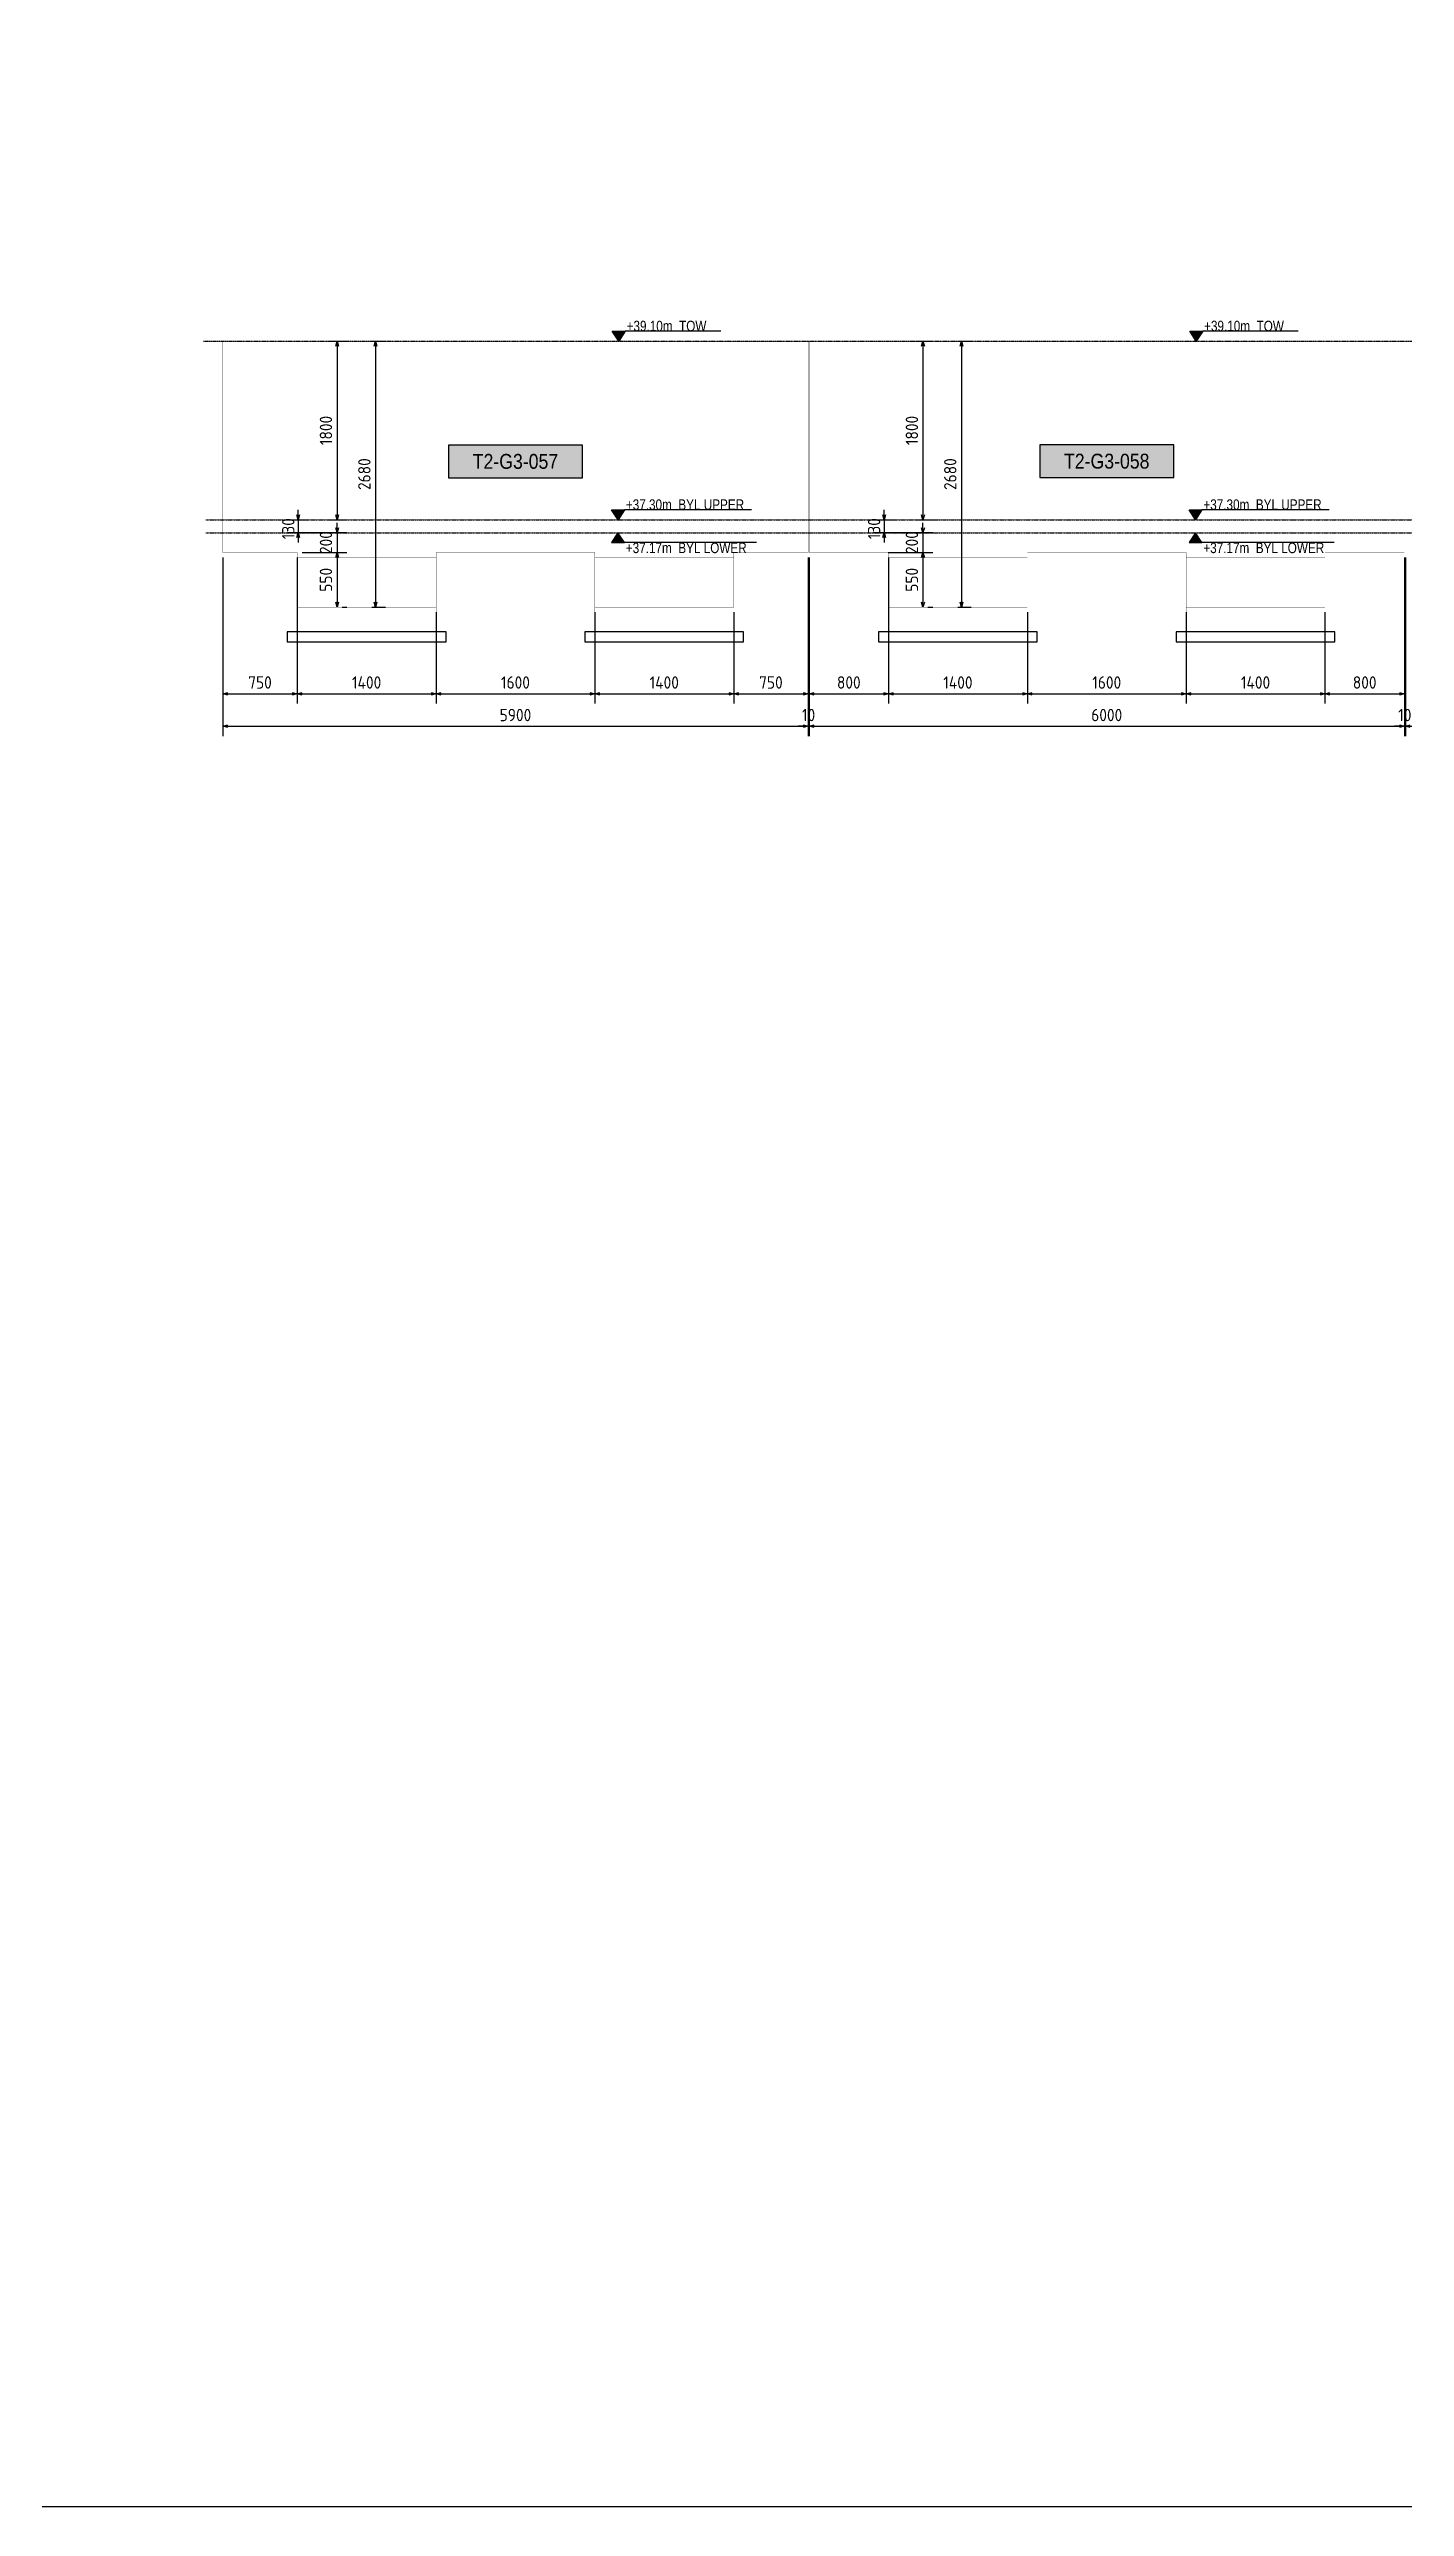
# Model space of a CAD drawing. Header units: centimetres. Extents: x -6122352 to 7132207, y -1694241 to 1947892.
# Drawn here: x 3374629 to 3388294, y 569616 to 594385 of the extents above; entities that cross this region are included whole.
import ezdxf
from ezdxf.enums import TextEntityAlignment as Align

# ---------------------------------------------------------------- set-up
doc = ezdxf.new("R2010")
doc.units = ezdxf.units.CM
doc.header["$MEASUREMENT"] = 0
doc.header["$PDMODE"] = 66
doc.header["$PDSIZE"] = 100
doc.linetypes.add('DASHED2', pattern=[0.375, 0.25, -0.125])
doc.linetypes.add('HIDDEN', pattern=[0.375, 0.25, -0.125])
for name, color, linetype in [('@MI-TYPE-01', 30, 'Continuous'), ('@MI-TYPE-02', 6, 'Continuous'), ('JML-Dimension', 1, 'Continuous'), ('PANEL-TAGS', 7, 'Continuous'), ('SECTION', 130, 'Continuous')]:
    doc.layers.add(name, color=color, linetype=linetype)
doc.styles.add('PANELTAG_STYLE', font='arial.ttf')
doc.styles.add('Schueco-BEMSTIL', font='isocpeur.ttf', dxfattribs={"width": 0.9})
doc.styles.add('txt-Pisa-std', font='arial.ttf', dxfattribs={"width": 0.8})
doc.dimstyles.new('MI- JWC-TXT-2.5 MM', dxfattribs={"dimscale": 1.5, "dimtxt": 2.5, "dimasz": 1, "dimexe": 2, "dimexo": 1, "dimgap": 1, "dimtad": 1, "dimdec": 0, "dimdsep": 46, "dimtxsty": 'Schueco-BEMSTIL', "dimblk": 'OPEN30', "dimcen": 0, "dimdle": 2, "dimclrd": 140, "dimclre": 8, "dimclrt": 40, "dimadec": 0, "dimazin": 2, "dimtfac": 1, "dimtdec": 0, "dimtix": 1, "dimtmove": 2, "dimatfit": 3, "dimldrblk": 'OPEN', "dimfxl": 2, "dimlwd": -1, "dimlwe": -1, "dimarcsym": 0})

# ---------------------------------------------------------------- blocks, each defined once
blk = doc.blocks.new('*U2058')
at = {"layer": 'JML-Dimension'}
h = blk.add_hatch(color=10, dxfattribs=at)
h.dxf.hatch_style = 1
h.paths.add_polyline_path([(0, 0), (-1.54, 2.37), (1.54, 2.37)])
blk.add_line((24.31, 2.37), (1.54, 2.37), dxfattribs=at)
blk.add_lwpolyline([(0, 0), (-1.54, 2.37), (1.54, 2.37), (0, 0)], dxfattribs=at)
at = {"color": 5, "style": 'txt-Pisa-std', "width": 0.8}
blk.add_attdef('+0.0', text='', height=2.5, dxfattribs=at).set_placement((1.87, 2.37), align=Align.BOTTOM_LEFT)
blk = doc.blocks.new('_Open30')
at = {"color": 0, "linetype": 'ByBlock', "lineweight": -2}
for p, q in [((-1, 0.27), (0, 0)), ((0, 0), (-1, -0.27)), ((0, 0), (-1, 0))]:
    blk.add_line(p, q, dxfattribs=at)
blk = doc.blocks.new('*D2232')
at = {"layer": '@MI-TYPE-01', "color": 8, "transparency": 16777216}
for p, q in [((3377883, 591442), (3378018, 591442)), ((3377883, 588762), (3378018, 588762))]:
    blk.add_line(p, q, dxfattribs=at)
at = {"layer": '@MI-TYPE-01', "color": 140, "transparency": 16777216}
blk.add_line((3377918, 591392), (3377918, 588812), dxfattribs=at)
at = {"layer": 'Defpoints', "color": 0, "transparency": 16777216}
for p in [(3377833, 591442), (3377833, 588762), (3377918, 588762)]:
    blk.add_point(p, dxfattribs=at)
at = {"layer": '@MI-TYPE-01', "color": 140, "transparency": 16777216, "xscale": 50, "yscale": 50, "zscale": 50}
for p, rotation in [((3377918, 591442), 90), ((3377918, 588762), 270)]:
    blk.add_blockref('_Open30', p, dxfattribs=dict(at, rotation=rotation))
at = {"layer": '@MI-TYPE-01', "color": 40, "transparency": 16777216, "insert": (3377806, 590102), "char_height": 125, "attachment_point": 5, "rotation": 90, "style": 'Schueco-BEMSTIL'}
blk.add_mtext('2680', dxfattribs=at)
blk = doc.blocks.new('_Open')
at = {"color": 0, "linetype": 'ByBlock', "lineweight": -2}
for p, q in [((-1, 0), (0, 0)), ((-1, 0), (0, 0)), ((0, 0), (-1, 0))]:
    blk.add_line(p, q, dxfattribs=at)
blk = doc.blocks.new('*D2233')
at = {"layer": '@MI-TYPE-01', "color": 8, "transparency": 16777216}
for p, q in [((3377458, 591442), (3377631, 591442)), ((3377458, 589642), (3377631, 589642))]:
    blk.add_line(p, q, dxfattribs=at)
at = {"layer": '@MI-TYPE-01', "color": 140, "transparency": 16777216}
blk.add_line((3377531, 591392), (3377531, 589692), dxfattribs=at)
at = {"layer": 'Defpoints', "color": 0, "transparency": 16777216}
for p in [(3377408, 591442), (3377408, 589642), (3377531, 589642)]:
    blk.add_point(p, dxfattribs=at)
at = {"layer": '@MI-TYPE-01', "color": 140, "transparency": 16777216, "xscale": 50, "yscale": 50, "zscale": 50}
for p, rotation in [((3377531, 591442), 90), ((3377531, 589642), 270)]:
    blk.add_blockref('_Open30', p, dxfattribs=dict(at, rotation=rotation))
at = {"layer": '@MI-TYPE-01', "color": 40, "transparency": 16777216, "insert": (3377419, 590542), "char_height": 125, "attachment_point": 5, "rotation": 90, "style": 'Schueco-BEMSTIL'}
blk.add_mtext('1800', dxfattribs=at)
blk = doc.blocks.new('*D2234')
at = {"layer": '@MI-TYPE-01', "color": 8, "transparency": 16777216}
for p, q in [((3377028, 589642), (3377239, 589642)), ((3377030, 589512), (3377239, 589512))]:
    blk.add_line(p, q, dxfattribs=at)
at = {"layer": '@MI-TYPE-01', "color": 140, "transparency": 16777216}
for p, q in [((3377139, 589692), (3377139, 589742)), ((3377139, 589642), (3377139, 589512)), ((3377139, 589462), (3377139, 589412))]:
    blk.add_line(p, q, dxfattribs=at)
at = {"layer": 'Defpoints', "color": 0, "transparency": 16777216}
for p in [(3376978, 589642), (3376980, 589512), (3377139, 589512)]:
    blk.add_point(p, dxfattribs=at)
at = {"layer": '@MI-TYPE-01', "color": 140, "transparency": 16777216, "xscale": 50, "yscale": 50, "zscale": 50}
for p, rotation in [((3377139, 589642), 270), ((3377139, 589512), 90)]:
    blk.add_blockref('_Open30', p, dxfattribs=dict(at, rotation=rotation))
at = {"layer": '@MI-TYPE-01', "color": 40, "transparency": 16777216, "insert": (3377039, 589552), "char_height": 125, "attachment_point": 5, "rotation": 90, "style": 'Schueco-BEMSTIL'}
blk.add_mtext('130', dxfattribs=at)
blk = doc.blocks.new('*D2235')
at = {"layer": '@MI-TYPE-01', "color": 8, "transparency": 16777216}
for p, q in [((3377030, 589512), (3377631, 589512)), ((3377179, 589312), (3377631, 589312))]:
    blk.add_line(p, q, dxfattribs=at)
at = {"layer": '@MI-TYPE-01', "color": 140, "transparency": 16777216}
for p, q in [((3377531, 589562), (3377531, 589612)), ((3377531, 589512), (3377531, 589312)), ((3377531, 589262), (3377531, 589212))]:
    blk.add_line(p, q, dxfattribs=at)
at = {"layer": 'Defpoints', "color": 0, "transparency": 16777216}
for p in [(3376980, 589512), (3377129, 589312), (3377531, 589312)]:
    blk.add_point(p, dxfattribs=at)
at = {"layer": '@MI-TYPE-01', "color": 140, "transparency": 16777216, "xscale": 50, "yscale": 50, "zscale": 50}
for p, rotation in [((3377531, 589512), 270), ((3377531, 589312), 90)]:
    blk.add_blockref('_Open30', p, dxfattribs=dict(at, rotation=rotation))
at = {"layer": '@MI-TYPE-01', "color": 40, "transparency": 16777216, "insert": (3377419, 589412), "char_height": 125, "attachment_point": 5, "rotation": 90, "style": 'Schueco-BEMSTIL'}
blk.add_mtext('200', dxfattribs=at)
blk = doc.blocks.new('*D2236')
at = {"layer": '@MI-TYPE-01', "color": 8, "transparency": 16777216}
for p, q in [((3377179, 589312), (3377631, 589312)), ((3377581, 588762), (3377631, 588762))]:
    blk.add_line(p, q, dxfattribs=at)
at = {"layer": '@MI-TYPE-01', "color": 140, "transparency": 16777216}
blk.add_line((3377531, 589262), (3377531, 588812), dxfattribs=at)
at = {"layer": 'Defpoints', "color": 0, "transparency": 16777216}
for p in [(3377129, 589312), (3377531, 588762), (3377531, 588762)]:
    blk.add_point(p, dxfattribs=at)
at = {"layer": '@MI-TYPE-01', "color": 140, "transparency": 16777216, "xscale": 50, "yscale": 50, "zscale": 50}
for p, rotation in [((3377531, 589312), 90), ((3377531, 588762), 270)]:
    blk.add_blockref('_Open30', p, dxfattribs=dict(at, rotation=rotation))
at = {"layer": '@MI-TYPE-01', "color": 40, "transparency": 16777216, "insert": (3377419, 589037), "char_height": 125, "attachment_point": 5, "rotation": 90, "style": 'Schueco-BEMSTIL'}
blk.add_mtext('550', dxfattribs=at)
blk = doc.blocks.new('*D2237')
at = {"layer": '@MI-TYPE-01', "color": 8, "transparency": 16777216}
for p, q in [((3376379, 589262), (3376379, 587789)), ((3377129, 589262), (3377129, 587789))]:
    blk.add_line(p, q, dxfattribs=at)
at = {"layer": '@MI-TYPE-01', "color": 140, "transparency": 16777216}
blk.add_line((3376429, 587889), (3377079, 587889), dxfattribs=at)
at = {"layer": 'Defpoints', "color": 0, "transparency": 16777216}
for p in [(3376379, 589312), (3377129, 589312), (3377129, 587889)]:
    blk.add_point(p, dxfattribs=at)
at = {"layer": '@MI-TYPE-01', "color": 140, "transparency": 16777216, "xscale": 50, "yscale": 50, "zscale": 50, "rotation": 180}
blk.add_blockref('_Open30', (3376379, 587889), dxfattribs=at)
at = {"layer": '@MI-TYPE-01', "color": 140, "transparency": 16777216, "xscale": 50, "yscale": 50, "zscale": 50}
blk.add_blockref('_Open30', (3377129, 587889), dxfattribs=at)
at = {"layer": '@MI-TYPE-01', "color": 40, "transparency": 16777216, "insert": (3376754, 588002), "char_height": 125, "attachment_point": 5, "style": 'Schueco-BEMSTIL'}
blk.add_mtext('750', dxfattribs=at)
blk = doc.blocks.new('*D2238')
at = {"layer": '@MI-TYPE-01', "color": 8, "transparency": 16777216}
for p, q in [((3377129, 589262), (3377129, 587789)), ((3378529, 588712), (3378529, 587789))]:
    blk.add_line(p, q, dxfattribs=at)
at = {"layer": '@MI-TYPE-01', "color": 140, "transparency": 16777216}
blk.add_line((3377179, 587889), (3378479, 587889), dxfattribs=at)
at = {"layer": 'Defpoints', "color": 0, "transparency": 16777216}
for p in [(3377129, 589312), (3378529, 588762), (3378529, 587889)]:
    blk.add_point(p, dxfattribs=at)
at = {"layer": '@MI-TYPE-01', "color": 140, "transparency": 16777216, "xscale": 50, "yscale": 50, "zscale": 50, "rotation": 180}
blk.add_blockref('_Open30', (3377129, 587889), dxfattribs=at)
at = {"layer": '@MI-TYPE-01', "color": 140, "transparency": 16777216, "xscale": 50, "yscale": 50, "zscale": 50}
blk.add_blockref('_Open30', (3378529, 587889), dxfattribs=at)
at = {"layer": '@MI-TYPE-01', "color": 40, "transparency": 16777216, "insert": (3377829, 588002), "char_height": 125, "attachment_point": 5, "style": 'Schueco-BEMSTIL'}
blk.add_mtext('1400', dxfattribs=at)
blk = doc.blocks.new('*D2239')
at = {"layer": '@MI-TYPE-01', "color": 8, "transparency": 16777216}
for p, q in [((3378529, 588712), (3378529, 587789)), ((3380129, 588712), (3380129, 587789))]:
    blk.add_line(p, q, dxfattribs=at)
at = {"layer": '@MI-TYPE-01', "color": 140, "transparency": 16777216}
blk.add_line((3378579, 587889), (3380079, 587889), dxfattribs=at)
at = {"layer": 'Defpoints', "color": 0, "transparency": 16777216}
for p in [(3378529, 588762), (3380129, 588762), (3380129, 587889)]:
    blk.add_point(p, dxfattribs=at)
at = {"layer": '@MI-TYPE-01', "color": 140, "transparency": 16777216, "xscale": 50, "yscale": 50, "zscale": 50, "rotation": 180}
blk.add_blockref('_Open30', (3378529, 587889), dxfattribs=at)
at = {"layer": '@MI-TYPE-01', "color": 140, "transparency": 16777216, "xscale": 50, "yscale": 50, "zscale": 50}
blk.add_blockref('_Open30', (3380129, 587889), dxfattribs=at)
at = {"layer": '@MI-TYPE-01', "color": 40, "transparency": 16777216, "insert": (3379329, 588002), "char_height": 125, "attachment_point": 5, "style": 'Schueco-BEMSTIL'}
blk.add_mtext('1600', dxfattribs=at)
blk = doc.blocks.new('*D2240')
at = {"layer": '@MI-TYPE-01', "color": 8, "transparency": 16777216}
for p, q in [((3380129, 588712), (3380129, 587789)), ((3381529, 588712), (3381529, 587789))]:
    blk.add_line(p, q, dxfattribs=at)
at = {"layer": '@MI-TYPE-01', "color": 140, "transparency": 16777216}
blk.add_line((3380179, 587889), (3381479, 587889), dxfattribs=at)
at = {"layer": 'Defpoints', "color": 0, "transparency": 16777216}
for p in [(3380129, 588762), (3381529, 588762), (3381529, 587889)]:
    blk.add_point(p, dxfattribs=at)
at = {"layer": '@MI-TYPE-01', "color": 140, "transparency": 16777216, "xscale": 50, "yscale": 50, "zscale": 50, "rotation": 180}
blk.add_blockref('_Open30', (3380129, 587889), dxfattribs=at)
at = {"layer": '@MI-TYPE-01', "color": 140, "transparency": 16777216, "xscale": 50, "yscale": 50, "zscale": 50}
blk.add_blockref('_Open30', (3381529, 587889), dxfattribs=at)
at = {"layer": '@MI-TYPE-01', "color": 40, "transparency": 16777216, "insert": (3380829, 588002), "char_height": 125, "attachment_point": 5, "style": 'Schueco-BEMSTIL'}
blk.add_mtext('1400', dxfattribs=at)
blk = doc.blocks.new('*D2241')
at = {"layer": '@MI-TYPE-01', "color": 8, "transparency": 16777216}
for p, q in [((3382279, 589262), (3382279, 587789)), ((3381529, 588712), (3381529, 587789))]:
    blk.add_line(p, q, dxfattribs=at)
at = {"layer": '@MI-TYPE-01', "color": 140, "transparency": 16777216}
blk.add_line((3381579, 587889), (3382229, 587889), dxfattribs=at)
at = {"layer": 'Defpoints', "color": 0, "transparency": 16777216}
for p in [(3382279, 589312), (3381529, 588762), (3382279, 587889)]:
    blk.add_point(p, dxfattribs=at)
at = {"layer": '@MI-TYPE-01', "color": 140, "transparency": 16777216, "xscale": 50, "yscale": 50, "zscale": 50, "rotation": 180}
blk.add_blockref('_Open30', (3381529, 587889), dxfattribs=at)
at = {"layer": '@MI-TYPE-01', "color": 140, "transparency": 16777216, "xscale": 50, "yscale": 50, "zscale": 50}
blk.add_blockref('_Open30', (3382279, 587889), dxfattribs=at)
at = {"layer": '@MI-TYPE-01', "color": 40, "transparency": 16777216, "insert": (3381904, 588002), "char_height": 125, "attachment_point": 5, "style": 'Schueco-BEMSTIL'}
blk.add_mtext('750', dxfattribs=at)
blk = doc.blocks.new('*D2242')
at = {"layer": '@MI-TYPE-01', "color": 8, "transparency": 16777216}
for p, q in [((3376379, 589262), (3376379, 587462)), ((3382279, 589262), (3382279, 587462))]:
    blk.add_line(p, q, dxfattribs=at)
at = {"layer": '@MI-TYPE-01', "color": 140, "transparency": 16777216}
blk.add_line((3376429, 587562), (3382229, 587562), dxfattribs=at)
at = {"layer": 'Defpoints', "color": 0, "transparency": 16777216}
for p in [(3376379, 589312), (3382279, 589312), (3382279, 587562)]:
    blk.add_point(p, dxfattribs=at)
at = {"layer": '@MI-TYPE-01', "color": 140, "transparency": 16777216, "xscale": 50, "yscale": 50, "zscale": 50, "rotation": 180}
blk.add_blockref('_Open30', (3376379, 587562), dxfattribs=at)
at = {"layer": '@MI-TYPE-01', "color": 140, "transparency": 16777216, "xscale": 50, "yscale": 50, "zscale": 50}
blk.add_blockref('_Open30', (3382279, 587562), dxfattribs=at)
at = {"layer": '@MI-TYPE-01', "color": 40, "transparency": 16777216, "insert": (3379329, 587674), "char_height": 125, "attachment_point": 5, "style": 'Schueco-BEMSTIL'}
blk.add_mtext('5900', dxfattribs=at)
blk = doc.blocks.new('*D2243')
at = {"layer": '@MI-TYPE-01', "color": 8, "transparency": 16777216}
for p, q in [((3382289, 589262), (3382289, 587789)), ((3383089, 589262), (3383089, 587789))]:
    blk.add_line(p, q, dxfattribs=at)
at = {"layer": '@MI-TYPE-01', "color": 140, "transparency": 16777216}
blk.add_line((3382339, 587889), (3383039, 587889), dxfattribs=at)
at = {"layer": 'Defpoints', "color": 0, "transparency": 16777216}
for p in [(3382289, 589312), (3383089, 589312), (3383089, 587889)]:
    blk.add_point(p, dxfattribs=at)
at = {"layer": '@MI-TYPE-01', "color": 140, "transparency": 16777216, "xscale": 50, "yscale": 50, "zscale": 50, "rotation": 180}
blk.add_blockref('_Open30', (3382289, 587889), dxfattribs=at)
at = {"layer": '@MI-TYPE-01', "color": 140, "transparency": 16777216, "xscale": 50, "yscale": 50, "zscale": 50}
blk.add_blockref('_Open30', (3383089, 587889), dxfattribs=at)
at = {"layer": '@MI-TYPE-01', "color": 40, "transparency": 16777216, "insert": (3382689, 588002), "char_height": 125, "attachment_point": 5, "style": 'Schueco-BEMSTIL'}
blk.add_mtext('800', dxfattribs=at)
blk = doc.blocks.new('*D2244')
at = {"layer": '@MI-TYPE-01', "color": 8, "transparency": 16777216}
for p, q in [((3383089, 589262), (3383089, 587789)), ((3384489, 588712), (3384489, 587789))]:
    blk.add_line(p, q, dxfattribs=at)
at = {"layer": '@MI-TYPE-01', "color": 140, "transparency": 16777216}
blk.add_line((3383139, 587889), (3384439, 587889), dxfattribs=at)
at = {"layer": 'Defpoints', "color": 0, "transparency": 16777216}
for p in [(3383089, 589312), (3384489, 588762), (3384489, 587889)]:
    blk.add_point(p, dxfattribs=at)
at = {"layer": '@MI-TYPE-01', "color": 140, "transparency": 16777216, "xscale": 50, "yscale": 50, "zscale": 50, "rotation": 180}
blk.add_blockref('_Open30', (3383089, 587889), dxfattribs=at)
at = {"layer": '@MI-TYPE-01', "color": 140, "transparency": 16777216, "xscale": 50, "yscale": 50, "zscale": 50}
blk.add_blockref('_Open30', (3384489, 587889), dxfattribs=at)
at = {"layer": '@MI-TYPE-01', "color": 40, "transparency": 16777216, "insert": (3383789, 588002), "char_height": 125, "attachment_point": 5, "style": 'Schueco-BEMSTIL'}
blk.add_mtext('1400', dxfattribs=at)
blk = doc.blocks.new('*D2245')
at = {"layer": '@MI-TYPE-01', "color": 8, "transparency": 16777216}
for p, q in [((3384489, 588712), (3384489, 587789)), ((3386089, 588712), (3386089, 587789))]:
    blk.add_line(p, q, dxfattribs=at)
at = {"layer": '@MI-TYPE-01', "color": 140, "transparency": 16777216}
blk.add_line((3384539, 587889), (3386039, 587889), dxfattribs=at)
at = {"layer": 'Defpoints', "color": 0, "transparency": 16777216}
for p in [(3384489, 588762), (3386089, 588762), (3386089, 587889)]:
    blk.add_point(p, dxfattribs=at)
at = {"layer": '@MI-TYPE-01', "color": 140, "transparency": 16777216, "xscale": 50, "yscale": 50, "zscale": 50, "rotation": 180}
blk.add_blockref('_Open30', (3384489, 587889), dxfattribs=at)
at = {"layer": '@MI-TYPE-01', "color": 140, "transparency": 16777216, "xscale": 50, "yscale": 50, "zscale": 50}
blk.add_blockref('_Open30', (3386089, 587889), dxfattribs=at)
at = {"layer": '@MI-TYPE-01', "color": 40, "transparency": 16777216, "insert": (3385289, 588002), "char_height": 125, "attachment_point": 5, "style": 'Schueco-BEMSTIL'}
blk.add_mtext('1600', dxfattribs=at)
blk = doc.blocks.new('*D2246')
at = {"layer": '@MI-TYPE-01', "color": 8, "transparency": 16777216}
for p, q in [((3386089, 588712), (3386089, 587789)), ((3387489, 588712), (3387489, 587789))]:
    blk.add_line(p, q, dxfattribs=at)
at = {"layer": '@MI-TYPE-01', "color": 140, "transparency": 16777216}
blk.add_line((3386139, 587889), (3387439, 587889), dxfattribs=at)
at = {"layer": 'Defpoints', "color": 0, "transparency": 16777216}
for p in [(3386089, 588762), (3387489, 588762), (3387489, 587889)]:
    blk.add_point(p, dxfattribs=at)
at = {"layer": '@MI-TYPE-01', "color": 140, "transparency": 16777216, "xscale": 50, "yscale": 50, "zscale": 50, "rotation": 180}
blk.add_blockref('_Open30', (3386089, 587889), dxfattribs=at)
at = {"layer": '@MI-TYPE-01', "color": 140, "transparency": 16777216, "xscale": 50, "yscale": 50, "zscale": 50}
blk.add_blockref('_Open30', (3387489, 587889), dxfattribs=at)
at = {"layer": '@MI-TYPE-01', "color": 40, "transparency": 16777216, "insert": (3386789, 588002), "char_height": 125, "attachment_point": 5, "style": 'Schueco-BEMSTIL'}
blk.add_mtext('1400', dxfattribs=at)
blk = doc.blocks.new('*D2257')
at = {"layer": '@MI-TYPE-01', "color": 8, "transparency": 16777216}
for p, q in [((3388289, 589262), (3388289, 587789)), ((3387489, 588712), (3387489, 587789))]:
    blk.add_line(p, q, dxfattribs=at)
at = {"layer": '@MI-TYPE-01', "color": 140, "transparency": 16777216}
blk.add_line((3387539, 587889), (3388239, 587889), dxfattribs=at)
at = {"layer": 'Defpoints', "color": 0, "transparency": 16777216}
for p in [(3388289, 589312), (3387489, 588762), (3388289, 587889)]:
    blk.add_point(p, dxfattribs=at)
at = {"layer": '@MI-TYPE-01', "color": 140, "transparency": 16777216, "xscale": 50, "yscale": 50, "zscale": 50, "rotation": 180}
blk.add_blockref('_Open30', (3387489, 587889), dxfattribs=at)
at = {"layer": '@MI-TYPE-01', "color": 140, "transparency": 16777216, "xscale": 50, "yscale": 50, "zscale": 50}
blk.add_blockref('_Open30', (3388289, 587889), dxfattribs=at)
at = {"layer": '@MI-TYPE-01', "color": 40, "transparency": 16777216, "insert": (3387889, 588002), "char_height": 125, "attachment_point": 5, "style": 'Schueco-BEMSTIL'}
blk.add_mtext('800', dxfattribs=at)
blk = doc.blocks.new('*D2258')
at = {"layer": '@MI-TYPE-01', "color": 8, "transparency": 16777216}
for p, q in [((3382289, 589262), (3382289, 587462)), ((3388289, 589262), (3388289, 587462))]:
    blk.add_line(p, q, dxfattribs=at)
at = {"layer": '@MI-TYPE-01', "color": 140, "transparency": 16777216}
blk.add_line((3382339, 587562), (3388239, 587562), dxfattribs=at)
at = {"layer": 'Defpoints', "color": 0, "transparency": 16777216}
for p in [(3382289, 589312), (3388289, 589312), (3388289, 587562)]:
    blk.add_point(p, dxfattribs=at)
at = {"layer": '@MI-TYPE-01', "color": 140, "transparency": 16777216, "xscale": 50, "yscale": 50, "zscale": 50, "rotation": 180}
blk.add_blockref('_Open30', (3382289, 587562), dxfattribs=at)
at = {"layer": '@MI-TYPE-01', "color": 140, "transparency": 16777216, "xscale": 50, "yscale": 50, "zscale": 50}
blk.add_blockref('_Open30', (3388289, 587562), dxfattribs=at)
at = {"layer": '@MI-TYPE-01', "color": 40, "transparency": 16777216, "insert": (3385289, 587674), "char_height": 125, "attachment_point": 5, "style": 'Schueco-BEMSTIL'}
blk.add_mtext('6000', dxfattribs=at)
blk = doc.blocks.new('T2-ELE FT')
at = {"color": 12, "linetype": 'HIDDEN', "ltscale": 5, "const_width": 2}
blk.add_lwpolyline([(30306558, 1676366), (30306558, 1676866), (30307958, 1676866), (30307958, 1676366)], dxfattribs=at)
at = {"color": 12, "ltscale": 20, "const_width": 2}
blk.add_lwpolyline([(30306558, 1676366), (30307958, 1676366), (30307958, 1676116), (30306558, 1676116)], close=True, dxfattribs=at)
at = {"color": 8, "ltscale": 20}
blk.add_lwpolyline([(30306458, 1676116), (30308058, 1676116), (30308058, 1676016), (30306458, 1676016)], close=True, dxfattribs=at)
blk = doc.blocks.new('*D2271')
at = {"layer": '@MI-TYPE-01', "color": 8, "transparency": 16777216}
for p, q in [((3382279, 589262), (3382279, 587462)), ((3382289, 589262), (3382289, 587462))]:
    blk.add_line(p, q, dxfattribs=at)
at = {"layer": '@MI-TYPE-01', "color": 140, "transparency": 16777216}
for p, q in [((3382229, 587562), (3382179, 587562)), ((3382279, 587562), (3382289, 587562)), ((3382339, 587562), (3382389, 587562))]:
    blk.add_line(p, q, dxfattribs=at)
at = {"layer": 'Defpoints', "color": 0, "transparency": 16777216}
for p in [(3382279, 589312), (3382289, 589312), (3382289, 587562)]:
    blk.add_point(p, dxfattribs=at)
at = {"layer": '@MI-TYPE-01', "color": 140, "transparency": 16777216, "xscale": 50, "yscale": 50, "zscale": 50}
blk.add_blockref('_Open30', (3382279, 587562), dxfattribs=at)
at = {"layer": '@MI-TYPE-01', "color": 140, "transparency": 16777216, "xscale": 50, "yscale": 50, "zscale": 50, "rotation": 180}
blk.add_blockref('_Open30', (3382289, 587562), dxfattribs=at)
at = {"layer": '@MI-TYPE-01', "color": 40, "transparency": 16777216, "insert": (3382284, 587674), "char_height": 125, "attachment_point": 5, "style": 'Schueco-BEMSTIL'}
blk.add_mtext('10', dxfattribs=at)
blk = doc.blocks.new('*D2272')
at = {"layer": '@MI-TYPE-01', "color": 8, "transparency": 16777216}
for p, q in [((3388289, 589262), (3388289, 587462)), ((3388299, 589262), (3388299, 587462))]:
    blk.add_line(p, q, dxfattribs=at)
at = {"layer": '@MI-TYPE-01', "color": 140, "transparency": 16777216}
for p, q in [((3388239, 587562), (3388189, 587562)), ((3388289, 587562), (3388299, 587562)), ((3388349, 587562), (3388399, 587562))]:
    blk.add_line(p, q, dxfattribs=at)
at = {"layer": 'Defpoints', "color": 0, "transparency": 16777216}
for p in [(3388289, 589312), (3388299, 589312), (3388299, 587562)]:
    blk.add_point(p, dxfattribs=at)
at = {"layer": '@MI-TYPE-01', "color": 140, "transparency": 16777216, "xscale": 50, "yscale": 50, "zscale": 50}
blk.add_blockref('_Open30', (3388289, 587562), dxfattribs=at)
at = {"layer": '@MI-TYPE-01', "color": 140, "transparency": 16777216, "xscale": 50, "yscale": 50, "zscale": 50, "rotation": 180}
blk.add_blockref('_Open30', (3388299, 587562), dxfattribs=at)
at = {"layer": '@MI-TYPE-01', "color": 40, "transparency": 16777216, "insert": (3388294, 587674), "char_height": 125, "attachment_point": 5, "style": 'Schueco-BEMSTIL'}
blk.add_mtext('10', dxfattribs=at)
blk = doc.blocks.new('*U2056')
at = {"layer": 'JML-Dimension'}
h = blk.add_hatch(color=10, dxfattribs=at)
h.dxf.hatch_style = 1
h.paths.add_polyline_path([(0, 0), (-1.54, 2.37), (1.54, 2.37)])
blk.add_line((31.81, 2.37), (1.54, 2.37), dxfattribs=at)
blk.add_lwpolyline([(0, 0), (-1.54, 2.37), (1.54, 2.37), (0, 0)], dxfattribs=at)
at = {"color": 5, "style": 'txt-Pisa-std', "width": 0.8}
blk.add_attdef('+0.0', text='', height=2.5, dxfattribs=at).set_placement((1.87, 2.37), align=Align.BOTTOM_LEFT)
blk = doc.blocks.new('*U2057')
at = {"layer": 'JML-Dimension'}
h = blk.add_hatch(color=10, dxfattribs=at)
h.dxf.hatch_style = 1
h.paths.add_polyline_path([(0, 0), (-1.54, 2.37), (1.54, 2.37)])
blk.add_line((33.03, 2.37), (1.54, 2.37), dxfattribs=at)
blk.add_lwpolyline([(0, 0), (-1.54, 2.37), (1.54, 2.37), (0, 0)], dxfattribs=at)
at = {"color": 5, "style": 'txt-Pisa-std', "width": 0.8}
blk.add_attdef('+0.0', text='', height=2.5, dxfattribs=at).set_placement((1.87, 2.37), align=Align.BOTTOM_LEFT)
blk = doc.blocks.new('*D2247')
at = {"layer": '@MI-TYPE-01', "color": 8, "transparency": 16777216}
for p, q in [((3383789, 591442), (3383924, 591442)), ((3383789, 588762), (3383924, 588762))]:
    blk.add_line(p, q, dxfattribs=at)
at = {"layer": '@MI-TYPE-01', "color": 140, "transparency": 16777216}
blk.add_line((3383824, 591392), (3383824, 588812), dxfattribs=at)
at = {"layer": 'Defpoints', "color": 0, "transparency": 16777216}
for p in [(3383739, 591442), (3383739, 588762), (3383824, 588762)]:
    blk.add_point(p, dxfattribs=at)
at = {"layer": '@MI-TYPE-01', "color": 140, "transparency": 16777216, "xscale": 50, "yscale": 50, "zscale": 50}
for p, rotation in [((3383824, 591442), 90), ((3383824, 588762), 270)]:
    blk.add_blockref('_Open30', p, dxfattribs=dict(at, rotation=rotation))
at = {"layer": '@MI-TYPE-01', "color": 40, "transparency": 16777216, "insert": (3383712, 590102), "char_height": 125, "attachment_point": 5, "rotation": 90, "style": 'Schueco-BEMSTIL'}
blk.add_mtext('2680', dxfattribs=at)
blk = doc.blocks.new('*D2248')
at = {"layer": '@MI-TYPE-01', "color": 8, "transparency": 16777216}
for p, q in [((3383364, 591442), (3383537, 591442)), ((3383364, 589642), (3383537, 589642))]:
    blk.add_line(p, q, dxfattribs=at)
at = {"layer": '@MI-TYPE-01', "color": 140, "transparency": 16777216}
blk.add_line((3383437, 591392), (3383437, 589692), dxfattribs=at)
at = {"layer": 'Defpoints', "color": 0, "transparency": 16777216}
for p in [(3383314, 591442), (3383314, 589642), (3383437, 589642)]:
    blk.add_point(p, dxfattribs=at)
at = {"layer": '@MI-TYPE-01', "color": 140, "transparency": 16777216, "xscale": 50, "yscale": 50, "zscale": 50}
for p, rotation in [((3383437, 591442), 90), ((3383437, 589642), 270)]:
    blk.add_blockref('_Open30', p, dxfattribs=dict(at, rotation=rotation))
at = {"layer": '@MI-TYPE-01', "color": 40, "transparency": 16777216, "insert": (3383325, 590542), "char_height": 125, "attachment_point": 5, "rotation": 90, "style": 'Schueco-BEMSTIL'}
blk.add_mtext('1800', dxfattribs=at)
blk = doc.blocks.new('*D2249')
at = {"layer": '@MI-TYPE-01', "color": 8, "transparency": 16777216}
for p, q in [((3382933, 589642), (3383145, 589642)), ((3382936, 589512), (3383145, 589512))]:
    blk.add_line(p, q, dxfattribs=at)
at = {"layer": '@MI-TYPE-01', "color": 140, "transparency": 16777216}
for p, q in [((3383045, 589692), (3383045, 589742)), ((3383045, 589642), (3383045, 589512)), ((3383045, 589462), (3383045, 589412))]:
    blk.add_line(p, q, dxfattribs=at)
at = {"layer": 'Defpoints', "color": 0, "transparency": 16777216}
for p in [(3382883, 589642), (3382886, 589512), (3383045, 589512)]:
    blk.add_point(p, dxfattribs=at)
at = {"layer": '@MI-TYPE-01', "color": 140, "transparency": 16777216, "xscale": 50, "yscale": 50, "zscale": 50}
for p, rotation in [((3383045, 589642), 270), ((3383045, 589512), 90)]:
    blk.add_blockref('_Open30', p, dxfattribs=dict(at, rotation=rotation))
at = {"layer": '@MI-TYPE-01', "color": 40, "transparency": 16777216, "insert": (3382944, 589552), "char_height": 125, "attachment_point": 5, "rotation": 90, "style": 'Schueco-BEMSTIL'}
blk.add_mtext('130', dxfattribs=at)
blk = doc.blocks.new('*D2250')
at = {"layer": '@MI-TYPE-01', "color": 8, "transparency": 16777216}
for p, q in [((3382936, 589512), (3383537, 589512)), ((3383085, 589312), (3383537, 589312))]:
    blk.add_line(p, q, dxfattribs=at)
at = {"layer": '@MI-TYPE-01', "color": 140, "transparency": 16777216}
for p, q in [((3383437, 589562), (3383437, 589612)), ((3383437, 589512), (3383437, 589312)), ((3383437, 589262), (3383437, 589212))]:
    blk.add_line(p, q, dxfattribs=at)
at = {"layer": 'Defpoints', "color": 0, "transparency": 16777216}
for p in [(3382886, 589512), (3383035, 589312), (3383437, 589312)]:
    blk.add_point(p, dxfattribs=at)
at = {"layer": '@MI-TYPE-01', "color": 140, "transparency": 16777216, "xscale": 50, "yscale": 50, "zscale": 50}
for p, rotation in [((3383437, 589512), 270), ((3383437, 589312), 90)]:
    blk.add_blockref('_Open30', p, dxfattribs=dict(at, rotation=rotation))
at = {"layer": '@MI-TYPE-01', "color": 40, "transparency": 16777216, "insert": (3383325, 589412), "char_height": 125, "attachment_point": 5, "rotation": 90, "style": 'Schueco-BEMSTIL'}
blk.add_mtext('200', dxfattribs=at)
blk = doc.blocks.new('*D2251')
at = {"layer": '@MI-TYPE-01', "color": 8, "transparency": 16777216}
for p, q in [((3383085, 589312), (3383537, 589312)), ((3383487, 588762), (3383537, 588762))]:
    blk.add_line(p, q, dxfattribs=at)
at = {"layer": '@MI-TYPE-01', "color": 140, "transparency": 16777216}
blk.add_line((3383437, 589262), (3383437, 588812), dxfattribs=at)
at = {"layer": 'Defpoints', "color": 0, "transparency": 16777216}
for p in [(3383035, 589312), (3383437, 588762), (3383437, 588762)]:
    blk.add_point(p, dxfattribs=at)
at = {"layer": '@MI-TYPE-01', "color": 140, "transparency": 16777216, "xscale": 50, "yscale": 50, "zscale": 50}
for p, rotation in [((3383437, 589312), 90), ((3383437, 588762), 270)]:
    blk.add_blockref('_Open30', p, dxfattribs=dict(at, rotation=rotation))
at = {"layer": '@MI-TYPE-01', "color": 40, "transparency": 16777216, "insert": (3383325, 589037), "char_height": 125, "attachment_point": 5, "rotation": 90, "style": 'Schueco-BEMSTIL'}
blk.add_mtext('550', dxfattribs=at)
blk = doc.blocks.new('PANELTAG')
at = {"layer": 'PANEL-TAGS', "color": 1}
blk.add_lwpolyline([(-13.5, -3.3), (13.5, -3.3), (13.5, 3.3), (-13.5, 3.3)], close=True, dxfattribs=at)
at = {"layer": 'PANEL-TAGS', "color": 40, "true_color": 0xffd700}
blk.add_solid([(-13.5, -3.3), (13.5, -3.3), (-13.5, 3.3), (13.5, 3.3)], dxfattribs=at)
at = {"layer": 'PANEL-TAGS', "color": 5, "style": 'PANELTAG_STYLE', "width": 0.85}
blk.add_attdef('TAGNO', text='', height=3, dxfattribs=at).set_placement((0, 0), align=Align.MIDDLE)

msp = doc.modelspace()

# ---------------------------------------------------------------- linework, layer by layer
at = {"layer": '@MI-TYPE-01'}
msp.add_lwpolyline([(3328169.86356, 769613.28078), (3455154.6764, 769613.28078), (3455154.6764, 569615.5723), (3328169.86356, 569615.5723)], close=True, dxfattribs=at)
at = {"layer": '@MI-TYPE-01', "const_width": 2.5}
for points in [[(3376379.04229, 591441.70047), (3382279.04229, 591441.70047), (3382279.04229, 589311.70051), (3381529.04229, 589311.70051), (3381529.04229, 588761.70051), (3380129.04229, 588761.70051), (3380129.04229, 589311.70051), (3378529.04229, 589311.70051), (3378529.04229, 588761.70051), (3377129.04229, 588761.70051), (3377129.04229, 589311.70051), (3376379.04229, 589311.70051)], [(3382289.04229, 591441.70047), (3388289.04229, 591441.70047), (3388289.04229, 589311.70051), (3387489.04229, 589311.70051), (3387489.04229, 588761.70051), (3386089.04229, 588761.70051), (3386089.04229, 589311.70051), (3384489.04229, 589311.70051), (3384489.04229, 588761.70051), (3383089.04229, 588761.70051), (3383089.04229, 589311.70051), (3382289.04229, 589311.70051)]]:
    msp.add_lwpolyline(points, close=True, dxfattribs=at)
at = {"layer": '@MI-TYPE-02', "color": 160, "linetype": 'DASHED2', "ltscale": 5}
for points in [[(3376184.1923, 591441.70047), (3400309.04229, 591441.70047)], [(3376209.38634, 589641.70051), (3400309.04229, 589641.70051)], [(3376209.38634, 589511.70051), (3400309.04229, 589511.70051)]]:
    msp.add_lwpolyline(points, dxfattribs=at)

# ---------------------------------------------------------------- block references
at = {"color": 2, "xscale": -1}
for p in [(33685087.20385, -1087604.17325), (33688087.20385, -1087604.17325), (33691047.20385, -1087604.17325), (33694047.20385, -1087604.17325)]:
    msp.add_blockref('T2-ELE FT', p, dxfattribs=at)
at = {"layer": 'PANEL-TAGS'}
ref = msp.add_blockref('PANELTAG', (3379329.04229, 590230.4185), dxfattribs=dict(at, xscale=50, yscale=50, zscale=50))
ref.add_attrib('TAGNO', 'T2-G3-057', dxfattribs={"color": 5, "height": 150, "style": 'PANELTAG_STYLE', "width": 0.85}).set_placement((3379329.04229, 590230.4185), align=Align.MIDDLE_CENTER)
ref = msp.add_blockref('PANELTAG', (3385289.04229, 590232.59434), dxfattribs=dict(at, xscale=50, yscale=50, zscale=50))
ref.add_attrib('TAGNO', 'T2-G3-058', dxfattribs={"color": 5, "height": 150, "style": 'PANELTAG_STYLE', "width": 0.85}).set_placement((3385289.04229, 590232.59434), align=Align.MIDDLE_CENTER)
at = {"layer": 'SECTION', "color": 6}
ref = msp.add_blockref('*U2058', (3380370.26309, 591441.70047), dxfattribs=dict(at, xscale=42.30147098076819, yscale=42.30147098076819, zscale=42.30147098076819))
ref.add_attrib('+0.0', '+39.10m  TOW', (3380449.39173, 591541.95753), dxfattribs={"layer": 'JML-Dimension', "color": 5, "height": 105.7536775, "style": 'txt-Pisa-std', "width": 0.8})
ref = msp.add_blockref('*U2058', (3386191.40208, 591441.70047), dxfattribs=dict(at, xscale=42.30147098076819, yscale=42.30147098076819, zscale=42.30147098076819))
ref.add_attrib('+0.0', '+39.10m  TOW', (3386270.53073, 591541.95753), dxfattribs={"layer": 'JML-Dimension', "color": 5, "height": 105.7536775, "style": 'txt-Pisa-std', "width": 0.8})
ref = msp.add_blockref('*U2056', (3380362.96959, 589641.70051), dxfattribs=dict(at, xscale=42.30147098076819, yscale=42.30147098076819, zscale=42.30147098076819))
ref.add_attrib('+0.0', '+37.30m  BYL UPPER', (3380442.09824, 589741.95758), dxfattribs={"layer": 'JML-Dimension', "color": 5, "height": 105.7536775, "style": 'txt-Pisa-std', "width": 0.8})
ref = msp.add_blockref('*U2056', (3386184.10859, 589641.70051), dxfattribs=dict(at, xscale=42.30147098076819, yscale=42.30147098076819, zscale=42.30147098076819))
ref.add_attrib('+0.0', '+37.30m  BYL UPPER', (3386263.23724, 589741.95758), dxfattribs={"layer": 'JML-Dimension', "color": 5, "height": 105.7536775, "style": 'txt-Pisa-std', "width": 0.8})
ref = msp.add_blockref('*U2057', (3380362.42959, 589511.70051), dxfattribs=dict(at, xscale=-42.30147098076819, yscale=42.30147098076819, zscale=42.30147098076819, rotation=180))
ref.add_attrib('+0.0', '+37.17m  BYL LOWER', (3380441.55824, 589305.68977), dxfattribs={"layer": 'JML-Dimension', "color": 5, "height": 105.7536775, "style": 'txt-Pisa-std', "width": 0.8})
ref = msp.add_blockref('*U2057', (3386183.56858, 589511.70051), dxfattribs=dict(at, xscale=-42.30147098076819, yscale=42.30147098076819, zscale=42.30147098076819, rotation=180))
ref.add_attrib('+0.0', '+37.17m  BYL LOWER', (3386262.69723, 589305.68977), dxfattribs={"layer": 'JML-Dimension', "color": 5, "height": 105.7536775, "style": 'txt-Pisa-std', "width": 0.8})

# ---------------------------------------------------------------- dimensions: what is measured, and where the dimension line sits
at = {"layer": '@MI-TYPE-01'}
for base, p1, p2, picture, middle in [((3377531.30033, 589641.70051), (3377407.9839, 591441.70047), (3377407.9839, 589641.70051), '*D2233', (3377418.80033, 590541.70049)), ((3377918.32984, 588761.70051), (3377833.45381, 591441.70047), (3377833.45381, 588761.70051), '*D2232', (3377805.82984, 590101.70049)), ((3383437.0958, 589641.70051), (3383313.77937, 591441.70047), (3383313.77937, 589641.70051), '*D2248', (3383324.5958, 590541.70049)), ((3383824.12531, 588761.70051), (3383739.24929, 591441.70047), (3383739.24929, 588761.70051), '*D2247', (3383711.62531, 590101.70049)), ((3377531.30033, 589311.70051), (3376980.09113, 589511.70051), (3377129.04229, 589311.70051), '*D2235', (3377418.80033, 589411.70051)), ((3383437.0958, 589311.70051), (3382885.8866, 589511.70051), (3383034.83776, 589311.70051), '*D2250', (3383324.5958, 589411.70051)), ((3377531.30033, 588761.70051), (3377129.04229, 589311.70051), (3377531.30033, 588761.70051), '*D2236', (3377418.80033, 589036.70051)), ((3383437.0958, 588761.70051), (3383034.83776, 589311.70051), (3383437.0958, 588761.70051), '*D2251', (3383324.5958, 589036.70051))]:
    dim = msp.add_linear_dim(base=base, p1=p1, p2=p2, angle=90, dimstyle='MI- JWC-TXT-2.5 MM', dxfattribs=at)
    dim.commit()
    dim.dimension.update_dxf_attribs({"geometry": picture, "text_midpoint": middle})
for base, p1, p2, picture, middle in [((3377138.72272, 589511.70051), (3376977.5992, 589641.70051), (3376980.09113, 589511.70051), '*D2234', (3377038.64886, 589551.70051)), ((3383044.51819, 589511.70051), (3382883.39468, 589641.70051), (3382885.8866, 589511.70051), '*D2249', (3382944.44434, 589551.70051))]:
    dim = msp.add_linear_dim(base=base, p1=p1, p2=p2, angle=90, dimstyle='MI- JWC-TXT-2.5 MM', dxfattribs=at)
    dim.commit()
    dim.dimension.update_dxf_attribs({"geometry": picture, "text_midpoint": middle, "dimtype": 160})
for base, p1, p2, picture, middle in [((3377129.04229, 587889.34804), (3376379.04229, 589311.70051), (3377129.04229, 589311.70051), '*D2237', (3376754.04229, 588001.84804)), ((3382279.04229, 587561.87541), (3376379.04229, 589311.70051), (3382279.04229, 589311.70051), '*D2242', (3379329.04229, 587674.37541)), ((3382289.04229, 587561.87541), (3382279.04229, 589311.70051), (3382289.04229, 589311.70051), '*D2271', (3382284.04229, 587674.37541)), ((3388299.04229, 587561.87541), (3388289.04229, 589311.70051), (3388299.04229, 589311.70051), '*D2272', (3388294.04229, 587674.37541))]:
    dim = msp.add_linear_dim(base=base, p1=p1, p2=p2, dimstyle='MI- JWC-TXT-2.5 MM', dxfattribs=at)
    dim.commit()
    dim.dimension.update_dxf_attribs({"geometry": picture, "text_midpoint": middle})
for base, p1, p2, picture, middle in [((3378529.04229, 587889.34804), (3377129.04229, 589311.70051), (3378529.04229, 588761.70051), '*D2238', (3377829.04229, 587889.34804)), ((3382279.04229, 587889.34804), (3381529.04229, 588761.70051), (3382279.04229, 589311.70051), '*D2241', (3381904.04229, 587889.34804)), ((3383089.04229, 587889.34804), (3382289.04229, 589311.70051), (3383089.04229, 589311.70051), '*D2243', (3382689.04229, 587889.34804)), ((3388289.04229, 587561.87541), (3382289.04229, 589311.70051), (3388289.04229, 589311.70051), '*D2258', (3385289.04229, 587561.87541)), ((3384489.04229, 587889.34804), (3383089.04229, 589311.70051), (3384489.04229, 588761.70051), '*D2244', (3383789.04229, 587889.34804)), ((3388289.04229, 587889.34804), (3387489.04229, 588761.70051), (3388289.04229, 589311.70051), '*D2257', (3387889.04229, 587889.34804)), ((3380129.04229, 587889.34804), (3378529.04229, 588761.70051), (3380129.04229, 588761.70051), '*D2239', (3379329.04229, 587889.34804)), ((3381529.04229, 587889.34804), (3380129.04229, 588761.70051), (3381529.04229, 588761.70051), '*D2240', (3380829.04229, 587889.34804)), ((3386089.04229, 587889.34804), (3384489.04229, 588761.70051), (3386089.04229, 588761.70051), '*D2245', (3385289.04229, 587889.34804)), ((3387489.04229, 587889.34804), (3386089.04229, 588761.70051), (3387489.04229, 588761.70051), '*D2246', (3386789.04229, 587889.34804))]:
    dim = msp.add_linear_dim(base=base, p1=p1, p2=p2, dimstyle='MI- JWC-TXT-2.5 MM', dxfattribs=at)
    dim.commit()
    dim.dimension.update_dxf_attribs({"geometry": picture, "text_midpoint": middle, "dimtype": 160})

doc.saveas('drawing.dxf')
